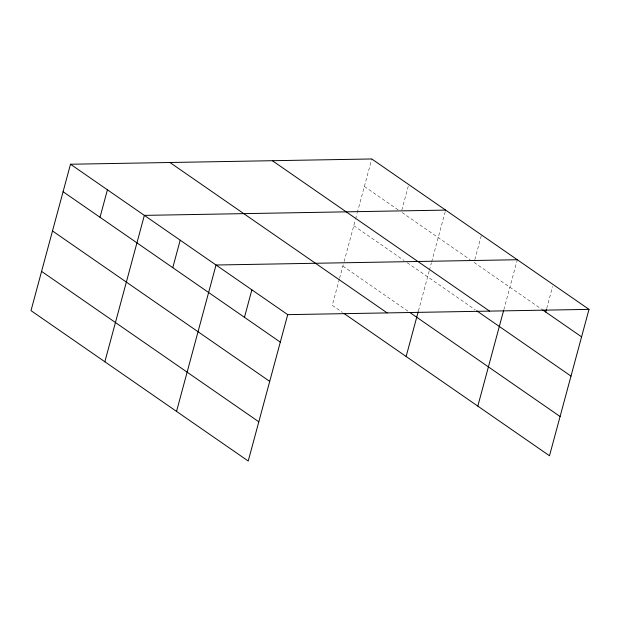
<?xml version="1.0" encoding="UTF-8"?>
<svg xmlns="http://www.w3.org/2000/svg" width="620" height="620" viewBox="0 0 620 620"><rect width="100%" height="100%" fill="white"/><g stroke="black" fill="none" stroke-linecap="round" stroke-linejoin="round"><path stroke-width="0.46" stroke-dasharray="3.1 2.33" d="M339.341 279.194L332.281 305.35L342.496 312.426M339.589 278.256L343.86 262.438M344.108 261.524L355.291 220.085M355.539 219.147L357.05 213.544M357.306 212.606L371.775 158.968M401.783 210.188L408.704 184.535M418.461 310.822L429.141 271.219M429.396 270.289L431.411 262.81M431.667 261.88L445.633 210.103M474.804 259.656L481.476 234.926M503.851 309.644L517.32 259.741M546.732 308.373L552.66 286.394M364.366 186.45L398.149 209.839M402.078 212.559L470.161 259.71M474.06 262.407L541.849 309.341M353.772 225.688L404.062 260.501M407.2 262.678L475.16 309.737M342.868 266.112L408.867 311.813"/><path stroke-width="0.93" d="M70.502 164.238L31 310.628L248.225 461.032L287.719 314.65L70.502 164.238L371.775 158.968L589 309.372L549.498 455.762L344.069 313.511M100.014 217.287L107.423 189.805M104.858 361.762L144.351 215.38L445.633 210.103M172.779 267.677L180.195 240.196M176.537 411.401L216.039 265.011L517.32 259.741M244.466 317.308L251.875 289.827M406.139 356.492L418.213 311.744M477.818 406.131L503.603 310.581M545.74 312.038L546.484 309.295M287.719 314.65L589 309.372M542.624 309.884L581.583 336.854M272.358 160.704L489.575 311.116M476.718 310.814L570.997 376.1M409.65 312.356L560.093 416.524M169.919 162.494L387.144 312.906M63.085 191.72L280.302 342.132M52.498 230.958L269.716 381.37M41.587 271.389L258.811 421.794"/></g></svg>
